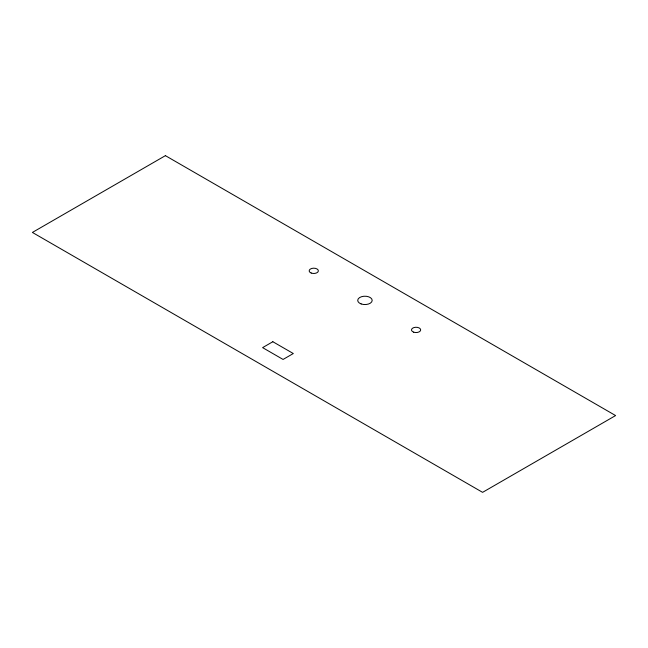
<?xml version="1.0" encoding="UTF-8"?>
<svg xmlns="http://www.w3.org/2000/svg" width="648" height="648" viewBox="0 0 648 648"><rect width="100%" height="100%" fill="white"/><g stroke="black" fill="none" stroke-linecap="round" stroke-linejoin="round"><path stroke-width="0.97" d="M165.41 155.65L32.4 232.438L482.59 492.35L615.6 415.562L165.41 155.65M272.84 341.723L262.61 347.628L283.071 359.446L293.309 353.533L272.84 341.723M361.155 303.944A7.233 4.18 0 0 0 372.179 300.502A7.233 4.18 0 0 0 361.511 296.711A7.233 4.18 0 0 0 361.155 303.944M311.21 273.035A4.593 2.649 0 0 0 318.354 271.018A4.593 2.649 0 0 0 311.745 268.45A4.593 2.649 0 0 0 311.21 273.035M413.699 332.173A4.593 2.649 0 0 0 420.674 329.97A4.593 2.649 0 0 0 413.878 327.58A4.593 2.649 0 0 0 413.699 332.173"/></g></svg>
